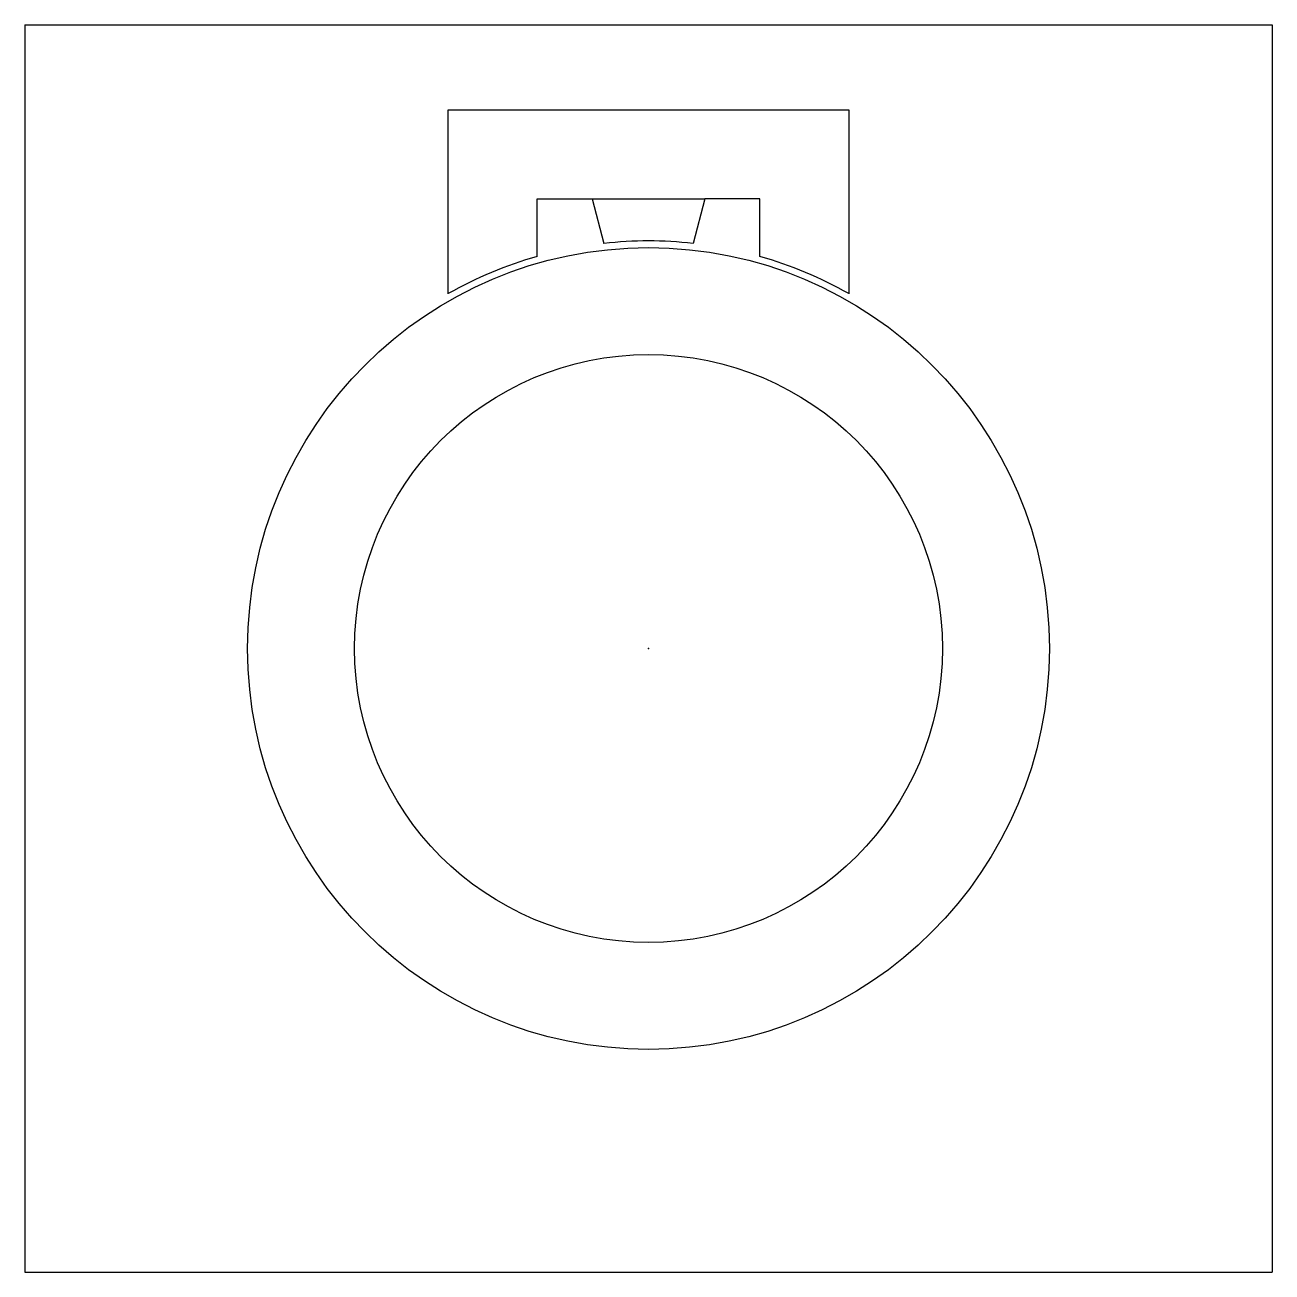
# Model space of a CAD drawing. Header units: millimetres. Extents: x -70 to 70, y -70 to 70.
import ezdxf

# ---------------------------------------------------------------- set-up
doc = ezdxf.new("R2010")
doc.units = ezdxf.units.MM
doc.header["$PDSIZE"] = -1

msp = doc.modelspace()

# ---------------------------------------------------------------- linework, layer by layer
at = {"color": 7, "linetype": 'Continuous'}
for p, q in [((-70, 70), (70, 70)), ((-70, 70), (-70, -70)), ((70, 70), (70, -70)), ((-22.5, 39.83), (-22.5, 60.48)), ((-22.5, 60.48), (22.5, 60.48)), ((22.5, 60.48), (22.5, 39.83)), ((-12.5, 44.01), (-12.5, 50.48)), ((-12.5, 50.48), (-6.34, 50.48)), ((-6.34, 50.48), (6.34, 50.48)), ((-6.34, 50.48), (-5, 45.48)), ((6.34, 50.48), (5, 45.48)), ((12.5, 50.48), (6.34, 50.48)), ((12.5, 44.01), (12.5, 50.48)), ((-70, -70), (70, -70))]:
    msp.add_line(p, q, dxfattribs=at)
for radius in [45, 33]:
    msp.add_circle((0, 0), radius, dxfattribs=at)
for start, end in [(83.7256, 96.2744), (105.8562, 119.4592), (60.5408, 74.1438)]:
    msp.add_arc((0, 0), 45.75, start, end, dxfattribs=at)
msp.add_point((0, 0), dxfattribs=at)

doc.saveas('drawing.dxf')
